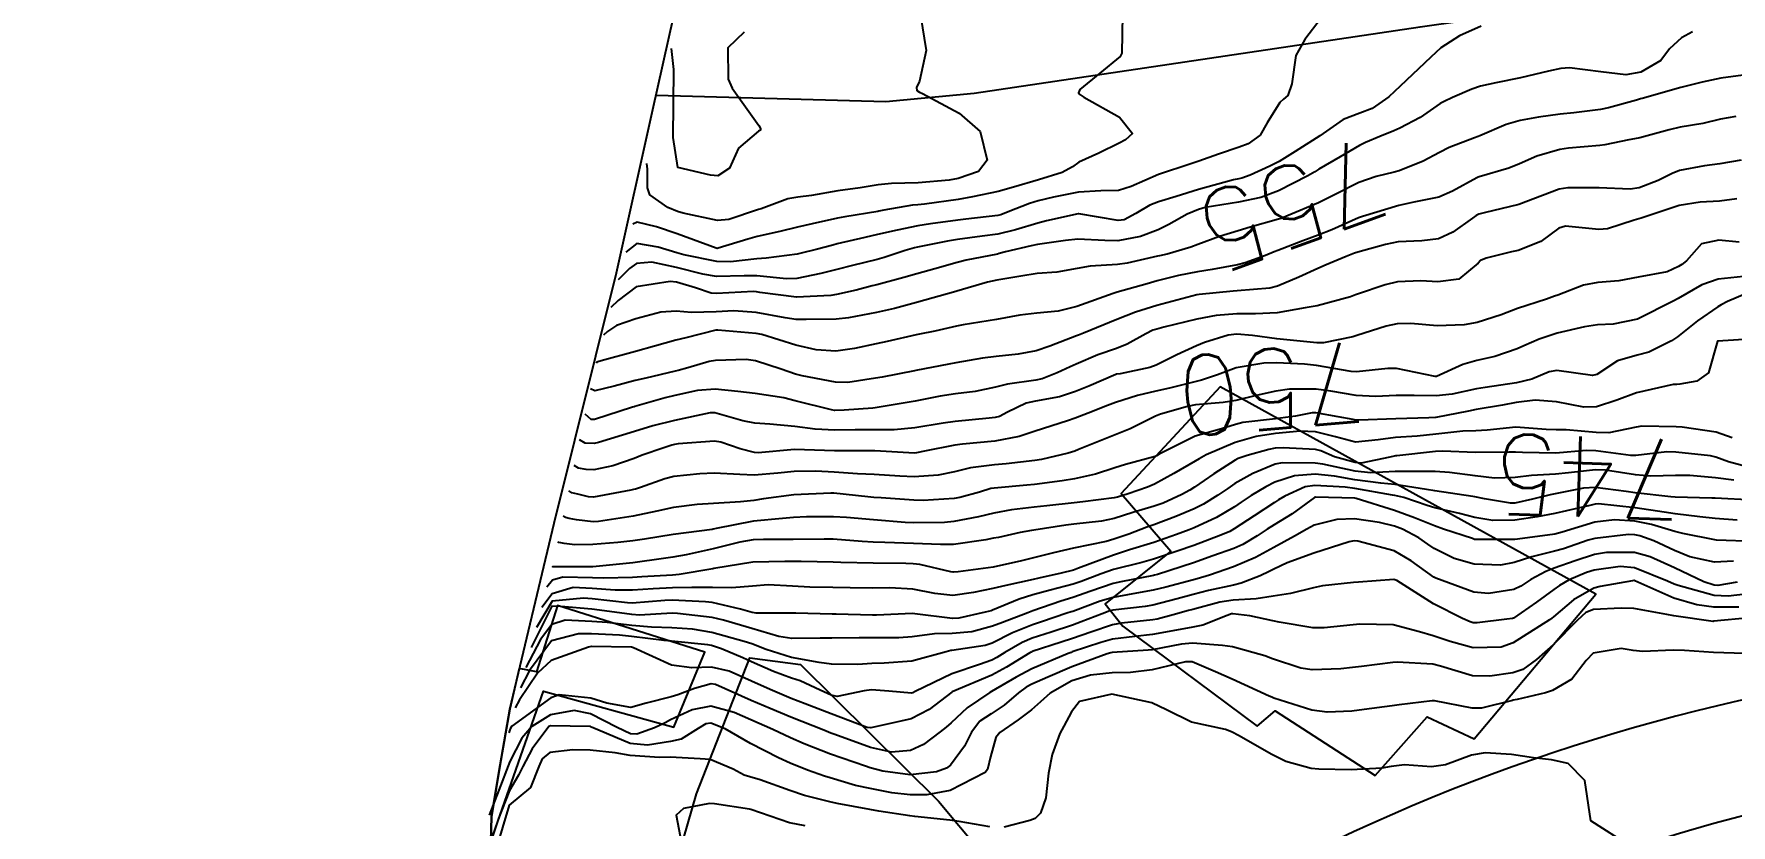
# Model space of a CAD drawing. Header units: metres. Extents: x 318500 to 325275, y 7408834 to 7428799.
# Drawn here: x 323216.5 to 323301.2, y 7419490.6 to 7419530.1 of the extents above; entities that cross this region are included whole.
import ezdxf
from ezdxf.enums import TextEntityAlignment as Align

# ---------------------------------------------------------------- set-up
doc = ezdxf.new("R2010")
doc.units = ezdxf.units.M
doc.header["$MEASUREMENT"] = 0
for name, color, linetype in [('Area', 45, 'Continuous'), ('Cotas', 45, 'Continuous'), ('Curvas de Nivel 1m', 11, 'Continuous'), ('Curvas de Nivel 5m', 15, 'Continuous'), ('Edificações', 30, 'Continuous'), ('Vias Primárias', 230, 'Continuous')]:
    doc.layers.add(name, color=color, linetype=linetype)
doc.styles.add('Style-STANDARD', font='STANDARD.shx')

msp = doc.modelspace()

# ---------------------------------------------------------------- linework, layer by layer
at = {"layer": 'Area'}
msp.add_lwpolyline([(323239.27, 7419489.734), (323239.297, 7419490.96), (323239.665, 7419493.183), (323240.208, 7419496.346), (323242.422, 7419505.631), (323245.536, 7419518.117), (323247.356, 7419526.281), (323248.386, 7419530.887), (323250.212, 7419538.23), (323251.931, 7419547.099), (323252.704, 7419549.263), (323254.433, 7419556.865), (323255.932, 7419564.857), (323257.844, 7419573.377), (323261.466, 7419588.397), (323265.657, 7419603.705)], dxfattribs=at)
at = {"layer": 'Curvas de Nivel 1m', "flags": 128}
for points, elevation in [([(323270.813, 7419531.004), (323270.769, 7419529.099), (323270.688, 7419528.93), (323269.668, 7419528.098), (323268.672, 7419527.281), (323268.601, 7419527.121), (323268.669, 7419527.024), (323268.88, 7419526.903), (323270.652, 7419525.901), (323271.298, 7419525.083), (323270.958, 7419524.764), (323270.633, 7419524.592), (323269.625, 7419524.105), (323268.618, 7419523.648), (323268.313, 7419523.426), (323267.789, 7419523.132), (323266.606, 7419522.764), (323265.359, 7419522.406), (323264.6, 7419522.192), (323263.323, 7419521.915), (323262.596, 7419521.788), (323260.921, 7419521.553), (323260.593, 7419521.526), (323260.325, 7419521.501), (323258.886, 7419521.247), (323258.637, 7419521.202), (323258.589, 7419521.192), (323256.941, 7419520.918), (323256.584, 7419520.851), (323255.305, 7419520.574), (323254.576, 7419520.399), (323253.699, 7419520.193), (323252.569, 7419519.944), (323252.093, 7419519.812), (323250.62, 7419519.359), (323250.571, 7419519.348), (323250.515, 7419519.361), (323248.57, 7419520.071), (323247.545, 7419520.43), (323246.579, 7419520.654), (323246.36, 7419520.55)], 759), ([(323299.268, 7419530.158), (323298.707, 7419529.861), (323298.114, 7419529.313), (323297.68, 7419528.735), (323296.684, 7419528.152), (323295.939, 7419528.018), (323294.684, 7419528.162), (323293.127, 7419528.354), (323292.685, 7419528.331), (323292.073, 7419528.198), (323290.68, 7419527.87), (323289.439, 7419527.61), (323288.676, 7419527.439), (323288.25, 7419527.288), (323287.279, 7419526.874), (323286.857, 7419526.688), (323286.665, 7419526.576), (323285.661, 7419525.889), (323284.647, 7419525.344), (323284.346, 7419525.213), (323283.656, 7419524.925), (323282.936, 7419524.635), (323282.633, 7419524.484), (323281.665, 7419523.909), (323280.615, 7419523.297), (323280.406, 7419523.17), (323280.059, 7419522.968), (323278.602, 7419522.22), (323277.708, 7419521.89), (323276.596, 7419521.653), (323274.94, 7419521.381), (323274.593, 7419521.292), (323274.036, 7419521.048), (323273.113, 7419520.531), (323272.578, 7419520.277), (323271.712, 7419519.939), (323270.57, 7419519.727), (323269.926, 7419519.743), (323268.57, 7419519.801), (323267.956, 7419519.743), (323266.566, 7419519.539), (323266.246, 7419519.472), (323264.956, 7419519.166), (323264.643, 7419519.085), (323264.558, 7419519.065), (323262.992, 7419518.755), (323262.552, 7419518.642), (323261.44, 7419518.323), (323260.543, 7419518.081), (323259.88, 7419517.896), (323258.534, 7419517.528), (323258.313, 7419517.474), (323257.512, 7419517.265), (323256.528, 7419517.046), (323256.241, 7419516.998), (323254.526, 7419516.916), (323252.706, 7419517.151), (323252.529, 7419517.184), (323252.387, 7419517.19), (323250.527, 7419517.09), (323250.273, 7419517.109), (323249.488, 7419517.376), (323248.534, 7419517.662), (323248.229, 7419517.699), (323246.53, 7419517.434), (323245.633, 7419516.749), (323245.26, 7419516.39)], 756), ([(323288.714, 7419530.44), (323287.626, 7419529.951), (323286.697, 7419529.363), (323286.443, 7419529.134), (323286.2, 7419528.887), (323284.675, 7419527.454), (323284.104, 7419526.918), (323283.263, 7419526.329), (323282.657, 7419526.1), (323281.815, 7419525.786), (323280.663, 7419524.96), (323279.426, 7419524.18), (323278.621, 7419523.692), (323278.162, 7419523.452), (323277.174, 7419523.004), (323276.767, 7419522.85), (323276.608, 7419522.813), (323276.355, 7419522.761), (323274.602, 7419522.29), (323273.481, 7419521.939), (323272.596, 7419521.674), (323272.171, 7419521.497), (323271.473, 7419521.081), (323270.896, 7419520.776), (323270.585, 7419520.741), (323268.633, 7419521.076), (323268.589, 7419521.077), (323267.009, 7419520.718), (323266.582, 7419520.609), (323265.467, 7419520.271), (323264.573, 7419520.062), (323263.805, 7419519.948), (323262.569, 7419519.791), (323262.063, 7419519.712), (323260.563, 7419519.405), (323260.422, 7419519.371), (323259.96, 7419519.236), (323258.906, 7419518.896), (323258.553, 7419518.797), (323257.33, 7419518.487), (323256.545, 7419518.286), (323255.742, 7419518.092), (323254.538, 7419517.84), (323254.025, 7419517.827), (323252.54, 7419517.973), (323251.911, 7419517.968), (323250.539, 7419517.947), (323249.856, 7419518.054), (323248.545, 7419518.397), (323247.299, 7419518.652), (323246.548, 7419518.588), (323246.188, 7419518.344), (323245.63, 7419517.78)], 757), ([(323280.718, 7419530.833), (323279.902, 7419529.772), (323279.454, 7419528.979), (323279.255, 7419527.561), (323279.052, 7419526.984), (323278.851, 7419526.803), (323278.665, 7419526.63), (323278.031, 7419525.618), (323277.673, 7419525.005), (323277.073, 7419524.574), (323276.631, 7419524.395), (323275.604, 7419524.047), (323274.62, 7419523.703), (323274.123, 7419523.542), (323272.708, 7419523.069), (323272.61, 7419523.033), (323271.245, 7419522.442), (323270.602, 7419522.24), (323269.719, 7419522.221), (323268.6, 7419522.151), (323267.366, 7419521.907), (323266.596, 7419521.716), (323266.166, 7419521.582), (323265.101, 7419521.165), (323264.729, 7419521.027), (323264.587, 7419520.995), (323262.979, 7419520.799), (323262.583, 7419520.752), (323261.224, 7419520.576), (323260.579, 7419520.471), (323259.552, 7419520.263), (323258.572, 7419520.036), (323257.94, 7419519.889), (323256.564, 7419519.57), (323256.336, 7419519.51), (323255.517, 7419519.296), (323254.765, 7419519.099), (323254.556, 7419519.058), (323253.014, 7419518.864), (323252.552, 7419518.827), (323251.227, 7419518.672), (323250.55, 7419518.685), (323248.91, 7419519.03), (323248.556, 7419519.123), (323247.627, 7419519.399), (323246.563, 7419519.592), (323246, 7419519.16)], 758), ([(323251.909, 7419530.135), (323251.097, 7419529.354), (323251.11, 7419527.789), (323251.316, 7419527.35), (323252.642, 7419525.486), (323252.731, 7419525.329), (323252.724, 7419525.244), (323252.638, 7419525.195), (323251.625, 7419524.345), (323251.191, 7419523.351), (323250.606, 7419522.972), (323250.237, 7419522.996), (323248.61, 7419523.39), (323248.379, 7419524.884), (323248.385, 7419526.57), (323248.399, 7419528.284), (323248.28, 7419529.33)], 761), ([(323301.423, 7419525.924), (323300.656, 7419525.8), (323299.778, 7419525.584), (323298.65, 7419525.392), (323298.107, 7419525.269), (323296.642, 7419524.866), (323296.546, 7419524.846), (323296.092, 7419524.758), (323294.895, 7419524.517), (323294.636, 7419524.488), (323293.078, 7419524.351), (323292.632, 7419524.28), (323291.496, 7419523.948), (323290.621, 7419523.568), (323290.1, 7419523.355), (323288.611, 7419522.921), (323288.569, 7419522.903), (323288.491, 7419522.861), (323287.28, 7419522.196), (323286.6, 7419521.903), (323285.359, 7419521.66), (323284.596, 7419521.494), (323282.786, 7419520.937), (323282.642, 7419520.887), (323282.589, 7419520.869), (323281.259, 7419520.271), (323280.576, 7419520.011), (323279.814, 7419519.728), (323278.564, 7419519.238), (323278.385, 7419519.169), (323277.949, 7419518.996), (323276.936, 7419518.624), (323276.553, 7419518.532), (323275.279, 7419518.299), (323274.547, 7419518.176), (323273.608, 7419517.99), (323272.54, 7419517.718), (323272.033, 7419517.58), (323270.531, 7419517.155), (323270.484, 7419517.138), (323270.339, 7419517.093), (323268.523, 7419516.445), (323267.591, 7419516.205), (323266.52, 7419516.109), (323265.671, 7419516.006), (323264.516, 7419515.799), (323262.85, 7419515.532), (323262.513, 7419515.459), (323261.436, 7419515.216), (323260.671, 7419515.064), (323260.507, 7419515.029), (323259.049, 7419514.697), (323258.5, 7419514.575), (323257.421, 7419514.341), (323256.494, 7419514.216), (323255.513, 7419514.276), (323254.498, 7419514.515), (323252.791, 7419515.042), (323252.507, 7419515.101), (323250.599, 7419515.268), (323250.509, 7419515.261), (323248.999, 7419514.886), (323248.5, 7419514.755), (323247.44, 7419514.456), (323246.492, 7419514.189), (323244.782, 7419513.733), (323244.602, 7419513.677), (323244.55, 7419513.641), (323244.53, 7419513.62)], 754), ([(323301.702, 7419523.755), (323300.629, 7419523.572), (323299.863, 7419523.473), (323298.618, 7419523.227), (323298.252, 7419523.089), (323297.546, 7419522.736), (323296.606, 7419522.375), (323296.157, 7419522.308), (323294.606, 7419522.375), (323293.032, 7419522.37), (323292.605, 7419522.297), (323291.77, 7419521.981), (323290.597, 7419521.531), (323288.856, 7419521.119), (323288.592, 7419521.049), (323288.463, 7419520.989), (323288.279, 7419520.863), (323287.293, 7419520.159), (323286.574, 7419519.824), (323285.749, 7419519.715), (323284.571, 7419519.669), (323283.941, 7419519.548), (323282.563, 7419519.152), (323282.395, 7419519.1), (323281.977, 7419518.939), (323280.98, 7419518.527), (323280.551, 7419518.336), (323279.609, 7419517.909), (323278.537, 7419517.454), (323278.162, 7419517.367), (323276.533, 7419517.23), (323276.332, 7419517.214), (323274.629, 7419517.039), (323274.53, 7419517.026), (323274.515, 7419517.025), (323272.524, 7419516.494), (323271.447, 7419516.155), (323270.517, 7419515.788), (323268.855, 7419515.115), (323268.607, 7419515.02), (323268.508, 7419514.98), (323267.171, 7419514.469), (323266.496, 7419514.236), (323265.592, 7419514.061), (323264.492, 7419513.944), (323263.813, 7419513.857), (323262.486, 7419513.631), (323262.129, 7419513.561), (323260.48, 7419513.245), (323260.413, 7419513.231), (323258.802, 7419512.92), (323258.474, 7419512.864), (323257.089, 7419512.652), (323256.471, 7419512.659), (323254.804, 7419512.976), (323254.476, 7419513.07), (323253.762, 7419513.317), (323252.486, 7419513.736), (323252.019, 7419513.805), (323250.486, 7419513.75), (323250.16, 7419513.69), (323249.106, 7419513.381), (323248.616, 7419513.25), (323248.477, 7419513.218), (323247.011, 7419512.866), (323246.47, 7419512.741), (323245.427, 7419512.464), (323244.462, 7419512.239), (323244.24, 7419512.33)], 753), ([(323301.473, 7419521.821), (323300.605, 7419521.706), (323299.654, 7419521.655), (323298.598, 7419521.483), (323296.693, 7419520.851), (323296.591, 7419520.818), (323296.359, 7419520.753), (323295.027, 7419520.33), (323294.583, 7419520.282), (323292.919, 7419520.463), (323292.583, 7419520.36), (323291.696, 7419519.69), (323290.566, 7419519.244), (323290.233, 7419519.167), (323288.97, 7419518.854), (323288.68, 7419518.736), (323288.556, 7419518.614), (323287.605, 7419517.809), (323286.542, 7419517.681), (323285.705, 7419517.73), (323284.541, 7419517.669), (323283.925, 7419517.53), (323282.532, 7419517.056), (323282.44, 7419517.023), (323282.184, 7419516.935), (323280.525, 7419516.479), (323279.927, 7419516.372), (323278.521, 7419516.132), (323277.449, 7419516.072), (323276.521, 7419516.074), (323275.481, 7419515.987), (323274.518, 7419515.817), (323272.862, 7419515.413), (323272.512, 7419515.318), (323272.327, 7419515.257), (323271.974, 7419515.075), (323271.032, 7419514.555), (323270.499, 7419514.354), (323269.573, 7419514.025), (323268.487, 7419513.563), (323268.184, 7419513.425), (323267.548, 7419513.134), (323266.787, 7419512.833), (323266.474, 7419512.771), (323265.066, 7419512.569), (323264.469, 7419512.424), (323263.447, 7419512.204), (323262.463, 7419512.078), (323261.709, 7419511.963), (323260.457, 7419511.72), (323260.046, 7419511.644), (323258.452, 7419511.381), (323258.336, 7419511.368), (323256.905, 7419511.273), (323256.45, 7419511.25), (323256.422, 7419511.253), (323256.275, 7419511.283), (323254.456, 7419511.742), (323253.892, 7419511.882), (323252.462, 7419512.103), (323251.599, 7419512.207), (323250.464, 7419512.317), (323249.594, 7419512.242), (323248.459, 7419511.996), (323247.975, 7419511.877), (323246.451, 7419511.449), (323246.42, 7419511.44), (323246.342, 7419511.412), (323244.444, 7419510.794), (323244.283, 7419510.807), (323243.97, 7419511.06)], 752), ([(323301.601, 7419519.658), (323300.576, 7419519.759), (323299.707, 7419519.575), (323298.967, 7419518.716), (323298.733, 7419518.543), (323298.557, 7419518.448), (323297.998, 7419518.175), (323296.547, 7419517.912), (323295.579, 7419517.73), (323294.543, 7419517.643), (323293.815, 7419517.513), (323292.533, 7419517.018), (323292.38, 7419516.955), (323291.977, 7419516.808), (323290.525, 7419516.343), (323289.713, 7419516.033), (323288.518, 7419515.64), (323287.858, 7419515.525), (323286.516, 7419515.478), (323285.204, 7419515.587), (323284.517, 7419515.584), (323283.974, 7419515.457), (323282.511, 7419514.992), (323282.307, 7419514.933), (323280.834, 7419514.626), (323280.505, 7419514.626), (323278.684, 7419514.811), (323278.508, 7419514.831), (323277.297, 7419515.002), (323276.511, 7419515.063), (323276.075, 7419515.017), (323274.892, 7419514.647), (323274.502, 7419514.486), (323273.524, 7419514.025), (323272.487, 7419513.513), (323272.163, 7419513.395), (323270.688, 7419513.088), (323270.511, 7419513.058), (323270.479, 7419513.047), (323269.122, 7419512.459), (323268.466, 7419512.197), (323267.657, 7419511.938), (323266.459, 7419511.721), (323266.001, 7419511.611), (323265.07, 7419511.164), (323264.663, 7419510.953), (323264.447, 7419510.9), (323264.146, 7419510.874), (323262.445, 7419510.707), (323261.856, 7419510.621), (323260.442, 7419510.385), (323259.398, 7419510.283), (323258.44, 7419510.279), (323257.454, 7419510.278), (323256.44, 7419510.265), (323255.464, 7419510.319), (323254.441, 7419510.457), (323253.194, 7419510.571), (323252.443, 7419510.613), (323251.847, 7419510.742), (323250.448, 7419511.127), (323250.217, 7419511.133), (323248.444, 7419510.753), (323247.364, 7419510.478), (323246.438, 7419510.21), (323244.648, 7419509.652), (323244.432, 7419509.601), (323243.97, 7419509.619), (323243.7, 7419509.79)], 751), ([(323302.547, 7419517.34), (323301.004, 7419516.693), (323300.701, 7419516.534), (323300.536, 7419516.429), (323299.509, 7419515.727), (323298.513, 7419514.927), (323298.214, 7419514.724), (323297.078, 7419514.165), (323296.499, 7419514.011), (323295.527, 7419513.732), (323294.484, 7419513.046), (323294.269, 7419512.997), (323292.487, 7419513.252), (323292.108, 7419513.183), (323291.246, 7419512.819), (323290.477, 7419512.63), (323288.912, 7419512.407), (323288.472, 7419512.334), (323287.27, 7419512.066), (323286.466, 7419511.976), (323285.368, 7419511.995), (323284.466, 7419511.997), (323283.43, 7419511.956), (323282.466, 7419511.999), (323281.209, 7419512.209), (323280.47, 7419512.311), (323279.136, 7419512.314), (323278.468, 7419512.212), (323277.472, 7419511.993), (323276.461, 7419511.751), (323275.836, 7419511.643), (323274.457, 7419511.531), (323274.044, 7419511.458), (323272.703, 7419511.066), (323272.449, 7419510.963), (323271.188, 7419510.338), (323270.439, 7419510.03), (323268.613, 7419509.298), (323268.431, 7419509.225), (323268.095, 7419509.125), (323266.759, 7419508.811), (323266.424, 7419508.754), (323264.995, 7419508.59), (323264.421, 7419508.538), (323263.222, 7419508.384), (323262.415, 7419508.196), (323261.6, 7419508.024), (323260.411, 7419507.942), (323259.681, 7419507.967), (323258.412, 7419508.048), (323257.581, 7419508.094), (323256.413, 7419508.173), (323255.491, 7419508.216), (323254.414, 7419508.211), (323253.601, 7419508.13), (323252.41, 7419508.02), (323251.698, 7419508.054), (323250.411, 7419508.121), (323249.701, 7419508.081), (323248.408, 7419507.956), (323247.955, 7419507.846), (323246.735, 7419507.407), (323246.484, 7419507.324), (323246.398, 7419507.302), (323246.264, 7419507.278), (323244.392, 7419506.926), (323244.141, 7419506.939), (323243.606, 7419507.076), (323243.317, 7419507.142), (323243.16, 7419507.24)], 749), ([(323302.354, 7419514.831), (323300.51, 7419514.714), (323300.056, 7419513.135), (323299.487, 7419512.71), (323298.639, 7419512.558), (323298.478, 7419512.552), (323298.298, 7419512.542), (323296.474, 7419512.139), (323295.48, 7419511.775), (323294.466, 7419511.426), (323293.837, 7419511.415), (323292.469, 7419511.689), (323291.41, 7419511.762), (323290.462, 7419511.643), (323289.775, 7419511.522), (323288.457, 7419511.298), (323288.085, 7419511.226), (323286.45, 7419510.902), (323286.43, 7419510.901), (323286.096, 7419510.885), (323284.449, 7419510.833), (323282.602, 7419510.775), (323282.448, 7419510.774), (323282.315, 7419510.798), (323281.579, 7419510.943), (323280.453, 7419511.135), (323280.279, 7419511.136), (323279.446, 7419510.975), (323278.448, 7419510.838), (323276.808, 7419510.644), (323276.445, 7419510.55), (323275.755, 7419510.332), (323274.439, 7419509.97), (323272.637, 7419509.067), (323272.507, 7419508.99), (323272.428, 7419508.957), (323270.95, 7419508.557), (323270.419, 7419508.382), (323269.454, 7419508.065), (323268.411, 7419507.839), (323267.798, 7419507.741), (323266.406, 7419507.563), (323266.031, 7419507.528), (323264.403, 7419507.377), (323264.226, 7419507.349), (323263.658, 7419507.181), (323262.69, 7419506.901), (323262.395, 7419506.85), (323260.853, 7419506.763), (323260.393, 7419506.768), (323258.758, 7419506.883), (323258.395, 7419506.911), (323258.083, 7419506.942), (323256.398, 7419507.118), (323256.243, 7419507.128), (323254.396, 7419507.042), (323252.876, 7419506.842), (323252.392, 7419506.765), (323251.741, 7419506.691), (323250.389, 7419506.603), (323249.57, 7419506.555), (323248.385, 7419506.414), (323247.548, 7419506.233), (323246.378, 7419505.975), (323244.647, 7419505.709), (323244.374, 7419505.694), (323243.545, 7419505.785), (323243.182, 7419505.858), (323242.991, 7419505.902), (323242.88, 7419505.97)], 748), ([(323301.242, 7419509.894), (323300.452, 7419510.165), (323298.746, 7419510.427), (323298.456, 7419510.442), (323296.735, 7419510.467), (323296.455, 7419510.427), (323295.081, 7419510.14), (323294.451, 7419510.15), (323292.959, 7419510.286), (323292.452, 7419510.287), (323291.955, 7419510.31), (323290.446, 7419510.414), (323289.015, 7419510.273), (323288.444, 7419510.242), (323287.805, 7419510.221), (323286.442, 7419510.063), (323285.509, 7419509.962), (323284.44, 7419509.907), (323283.564, 7419509.794), (323282.437, 7419509.672), (323281.435, 7419509.941), (323280.442, 7419510.194), (323279.682, 7419510.211), (323278.441, 7419510.105), (323277.481, 7419509.958), (323276.436, 7419509.654), (323274.982, 7419509.032), (323274.628, 7419508.836), (323274.425, 7419508.713), (323273.36, 7419508.112), (323272.408, 7419507.581), (323272.06, 7419507.419), (323271.096, 7419507.083), (323270.562, 7419506.924), (323270.397, 7419506.888), (323268.818, 7419506.689), (323268.393, 7419506.643), (323267.032, 7419506.499), (323266.389, 7419506.425), (323265.259, 7419506.289), (323264.384, 7419506.13), (323263.615, 7419505.948), (323262.378, 7419505.708), (323261.919, 7419505.665), (323260.376, 7419505.65), (323259.947, 7419505.664), (323258.378, 7419505.786), (323257.02, 7419505.911), (323256.38, 7419505.949), (323255.021, 7419505.942), (323254.379, 7419505.903), (323253.83, 7419505.864), (323252.376, 7419505.725), (323250.516, 7419505.358), (323250.37, 7419505.322), (323250.32, 7419505.311), (323248.367, 7419505.059), (323246.939, 7419504.83), (323246.363, 7419504.745), (323245.608, 7419504.666), (323244.361, 7419504.567), (323243.459, 7419504.552), (323242.935, 7419504.603), (323242.757, 7419504.639), (323242.663, 7419504.659), (323242.61, 7419504.69)], 747), ([(323302.425, 7419508.323), (323301.055, 7419508.691), (323300.433, 7419508.913), (323300.157, 7419508.98), (323298.437, 7419509.178), (323297.981, 7419509.183), (323296.434, 7419509.005), (323296.182, 7419509.005), (323294.437, 7419509.245), (323293.959, 7419509.256), (323292.435, 7419509.115), (323290.771, 7419509.161), (323290.433, 7419509.177), (323290.102, 7419509.165), (323288.433, 7419509.157), (323286.785, 7419509.226), (323286.433, 7419509.212), (323284.51, 7419508.988), (323284.431, 7419508.984), (323284.368, 7419508.973), (323284.158, 7419508.913), (323282.726, 7419508.626), (323282.426, 7419508.648), (323281.398, 7419508.945), (323280.711, 7419509.234), (323280.433, 7419509.306), (323278.835, 7419509.385), (323278.434, 7419509.366), (323278.118, 7419509.309), (323277.026, 7419509.004), (323276.588, 7419508.848), (323276.426, 7419508.768), (323275.361, 7419508.081), (323274.406, 7419507.424), (323274.175, 7419507.272), (323273.762, 7419507.05), (323272.832, 7419506.625), (323272.391, 7419506.471), (323271.316, 7419506.151), (323270.382, 7419505.861), (323269.749, 7419505.73), (323268.377, 7419505.572), (323267.979, 7419505.523), (323266.372, 7419505.281), (323266.26, 7419505.263), (323265.696, 7419505.157), (323264.617, 7419504.918), (323264.367, 7419504.87), (323263.987, 7419504.796), (323262.364, 7419504.561), (323261.712, 7419504.558), (323260.364, 7419504.617), (323258.944, 7419504.665), (323258.364, 7419504.683), (323257.811, 7419504.705), (323256.365, 7419504.819), (323255.909, 7419504.831), (323254.365, 7419504.804), (323252.874, 7419504.815), (323252.365, 7419504.796), (323251.703, 7419504.679), (323250.36, 7419504.344), (323249.022, 7419504.046), (323248.355, 7419503.929), (323247.889, 7419503.86), (323246.352, 7419503.653), (323244.362, 7419503.452), (323243.817, 7419503.448), (323242.37, 7419503.449), (323242.35, 7419503.443), (323242.34, 7419503.43)], 746), ([(323302.303, 7419506.77), (323300.403, 7419506.867), (323300.23, 7419506.874), (323298.403, 7419506.928), (323298.184, 7419506.942), (323296.406, 7419507.135), (323295.958, 7419507.203), (323294.409, 7419507.4), (323293.823, 7419507.365), (323292.404, 7419507.097), (323292.159, 7419507.048), (323291.273, 7419506.817), (323290.398, 7419506.621), (323290.182, 7419506.616), (323288.881, 7419506.845), (323288.401, 7419506.935), (323288.301, 7419506.952), (323286.405, 7419507.239), (323285.985, 7419507.308), (323284.41, 7419507.563), (323283.704, 7419507.623), (323282.413, 7419507.792), (323281.385, 7419507.976), (323280.417, 7419508.07), (323279.397, 7419507.993), (323278.41, 7419507.673), (323277.956, 7419507.446), (323277.227, 7419507.002), (323276.734, 7419506.668), (323276.392, 7419506.445), (323275.491, 7419505.916), (323274.375, 7419505.394), (323274.129, 7419505.288), (323273.494, 7419505.053), (323272.366, 7419504.659), (323271.155, 7419504.289), (323270.359, 7419504.032), (323268.614, 7419503.378), (323268.352, 7419503.287), (323267.737, 7419503.129), (323266.621, 7419502.871), (323266.345, 7419502.813), (323264.986, 7419502.517), (323264.338, 7419502.363), (323263.361, 7419502.158), (323262.332, 7419502.019), (323261.438, 7419502.109), (323260.336, 7419502.325), (323259.187, 7419502.392), (323258.337, 7419502.382), (323257.213, 7419502.391), (323256.337, 7419502.408), (323255.197, 7419502.438), (323254.337, 7419502.472), (323253.119, 7419502.541), (323252.337, 7419502.481), (323251.293, 7419502.389), (323250.336, 7419502.415), (323249.298, 7419502.413), (323248.335, 7419502.393), (323247.379, 7419502.355), (323246.333, 7419502.277), (323245.478, 7419502.277), (323244.334, 7419502.356), (323243.377, 7419502.412), (323242.33, 7419502.105), (323241.81, 7419501.42)], 744), ([(323301.492, 7419505.78), (323300.392, 7419505.866), (323299.632, 7419505.948), (323298.394, 7419506.097), (323297.847, 7419506.18), (323296.396, 7419506.387), (323294.577, 7419506.589), (323294.398, 7419506.579), (323294.13, 7419506.507), (323292.393, 7419506.108), (323291.514, 7419505.936), (323290.389, 7419505.772), (323289.303, 7419505.755), (323288.391, 7419505.91), (323287.629, 7419506.102), (323286.393, 7419506.395), (323286.02, 7419506.511), (323284.851, 7419506.903), (323284.402, 7419507.012), (323284.283, 7419507.03), (323282.406, 7419507.353), (323281.922, 7419507.422), (323280.408, 7419507.508), (323279.927, 7419507.447), (323278.902, 7419506.982), (323278.597, 7419506.787), (323278.395, 7419506.655), (323277.385, 7419506), (323276.375, 7419505.335), (323276.17, 7419505.216), (323275.72, 7419505.02), (323274.365, 7419504.512), (323273.536, 7419504.226), (323272.358, 7419503.832), (323271.769, 7419503.663), (323270.352, 7419503.304), (323269.743, 7419503.099), (323268.746, 7419502.712), (323268.342, 7419502.583), (323267.186, 7419502.288), (323266.334, 7419502.055), (323265.648, 7419501.839), (323264.322, 7419501.28), (323264.244, 7419501.249), (323263.951, 7419501.176), (323262.629, 7419500.882), (323262.315, 7419500.866), (323260.442, 7419501.104), (323260.318, 7419501.112), (323258.53, 7419501.035), (323258.317, 7419501.035), (323256.511, 7419501.084), (323256.317, 7419501.089), (323254.495, 7419501.13), (323254.317, 7419501.13), (323252.51, 7419501.135), (323252.318, 7419501.171), (323251.726, 7419501.339), (323250.325, 7419501.662), (323249.992, 7419501.698), (323248.326, 7419501.775), (323247.95, 7419501.769), (323246.323, 7419501.635), (323246.096, 7419501.641), (323244.326, 7419501.845), (323243.891, 7419501.882), (323242.324, 7419501.729), (323241.54, 7419500.42)], 743), ([(323302.38, 7419504.711), (323300.47, 7419504.778), (323300.381, 7419504.792), (323298.78, 7419505.112), (323298.385, 7419505.215), (323297.214, 7419505.563), (323296.39, 7419505.718), (323295.363, 7419505.788), (323294.389, 7419505.67), (323292.763, 7419505.173), (323292.383, 7419505.081), (323290.527, 7419504.828), (323290.4, 7419504.81), (323290.38, 7419504.807), (323288.418, 7419504.811), (323288.379, 7419504.812), (323288.351, 7419504.822), (323288.275, 7419504.852), (323286.838, 7419505.334), (323286.379, 7419505.497), (323285.391, 7419505.9), (323284.39, 7419506.262), (323282.475, 7419506.853), (323282.399, 7419506.866), (323280.435, 7419506.924), (323280.399, 7419506.913), (323279.276, 7419506.087), (323278.378, 7419505.537), (323278.036, 7419505.332), (323277.535, 7419504.998), (323276.81, 7419504.561), (323276.363, 7419504.359), (323275.321, 7419503.987), (323274.356, 7419503.65), (323272.556, 7419503.067), (323272.396, 7419503.023), (323272.349, 7419503.01), (323270.728, 7419502.703), (323270.343, 7419502.61), (323269.22, 7419502.224), (323268.332, 7419501.918), (323267.726, 7419501.732), (323266.321, 7419501.241), (323266.252, 7419501.219), (323266.079, 7419501.152), (323264.807, 7419500.671), (323264.31, 7419500.48), (323263.287, 7419500.204), (323262.304, 7419500.119), (323261.421, 7419500.095), (323260.301, 7419499.957), (323259.641, 7419499.895), (323258.3, 7419499.902), (323257.655, 7419499.905), (323256.299, 7419499.879), (323255.712, 7419499.876), (323254.298, 7419499.866), (323253.653, 7419499.963), (323252.305, 7419500.359), (323250.876, 7419500.787), (323250.313, 7419500.909), (323248.581, 7419501.121), (323248.316, 7419501.125), (323246.685, 7419501.036), (323246.315, 7419501.057), (323244.445, 7419501.312), (323244.318, 7419501.326), (323242.76, 7419501.463), (323242.32, 7419501.485), (323241.28, 7419499.42)], 742), ([(323301.312, 7419503.734), (323300.365, 7419503.679), (323299.139, 7419503.938), (323298.373, 7419504.268), (323297.327, 7419504.736), (323296.635, 7419504.999), (323296.383, 7419505.049), (323296.076, 7419505.06), (323294.381, 7419504.855), (323294.051, 7419504.775), (323292.819, 7419504.348), (323292.371, 7419504.223), (323291.24, 7419503.944), (323290.362, 7419503.658), (323289.676, 7419503.521), (323288.361, 7419503.573), (323287.369, 7419503.869), (323286.365, 7419504.366), (323286.053, 7419504.571), (323285.597, 7419504.892), (323284.792, 7419505.32), (323284.379, 7419505.477), (323283.631, 7419505.667), (323282.384, 7419505.834), (323281.512, 7419505.814), (323280.378, 7419505.518), (323280.014, 7419505.327), (323279.385, 7419504.975), (323278.364, 7419504.411), (323277.446, 7419503.912), (323276.354, 7419503.437), (323275.146, 7419503.028), (323274.533, 7419502.851), (323274.346, 7419502.803), (323272.966, 7419502.436), (323272.338, 7419502.284), (323271.32, 7419502.095), (323270.332, 7419501.921), (323269.694, 7419501.735), (323268.322, 7419501.222), (323268.249, 7419501.193), (323268.032, 7419501.124), (323266.759, 7419500.698), (323266.311, 7419500.553), (323265.314, 7419500.15), (323264.297, 7419499.631), (323263.956, 7419499.514), (323262.291, 7419499.271), (323262.23, 7419499.262), (323262.004, 7419499.204), (323260.285, 7419498.728), (323258.9, 7419498.628), (323258.284, 7419498.622), (323257.588, 7419498.566), (323256.283, 7419498.582), (323255.668, 7419498.673), (323254.286, 7419498.926), (323253.021, 7419499.323), (323252.294, 7419499.598), (323251.908, 7419499.724), (323250.302, 7419500.173), (323249.339, 7419500.34), (323248.305, 7419500.399), (323247.281, 7419500.425), (323246.307, 7419500.512), (323245.077, 7419500.66), (323244.309, 7419500.72), (323242.984, 7419500.786), (323242.306, 7419500.57), (323241.747, 7419499.823), (323241.01, 7419498.42)], 741), ([(323302.342, 7419502.128), (323301.043, 7419501.98), (323300.34, 7419502.014), (323298.552, 7419502.511), (323298.348, 7419502.581), (323298.019, 7419502.725), (323296.36, 7419503.395), (323295.655, 7419503.462), (323294.358, 7419503.28), (323293.965, 7419503.167), (323293.098, 7419502.789), (323292.626, 7419502.516), (323292.343, 7419502.311), (323291.469, 7419501.677), (323290.321, 7419500.884), (323290.284, 7419500.867), (323289.988, 7419500.833), (323288.512, 7419500.654), (323288.318, 7419500.651), (323288.162, 7419500.695), (323287.783, 7419500.858), (323286.331, 7419501.605), (323284.499, 7419502.757), (323284.349, 7419502.81), (323282.591, 7419502.683), (323282.346, 7419502.656), (323280.797, 7419502.499), (323280.342, 7419502.398), (323279.201, 7419502.113), (323278.335, 7419501.973), (323277.481, 7419501.85), (323276.331, 7419501.774), (323275.672, 7419501.678), (323274.324, 7419501.321), (323274.103, 7419501.263), (323273.339, 7419501.055), (323272.544, 7419500.84), (323272.316, 7419500.796), (323270.759, 7419500.64), (323270.312, 7419500.549), (323269.223, 7419500.189), (323268.301, 7419499.865), (323267.742, 7419499.685), (323266.291, 7419499.212), (323266.249, 7419499.192), (323266.175, 7419499.151), (323265.017, 7419498.428), (323264.279, 7419498.04), (323262.296, 7419497.2), (323262.278, 7419497.191), (323261.148, 7419496.325), (323260.249, 7419495.862), (323259.746, 7419495.737), (323258.242, 7419495.406), (323258.064, 7419495.431), (323256.252, 7419496.097), (323254.96, 7419496.599), (323254.264, 7419496.877), (323253.21, 7419497.321), (323252.274, 7419497.735), (323251.167, 7419498.235), (323250.281, 7419498.432), (323249.303, 7419498.398), (323248.282, 7419498.54), (323246.39, 7419499.409), (323246.29, 7419499.434), (323246.268, 7419499.433), (323244.29, 7419499.459), (323244.271, 7419499.459), (323244.146, 7419499.442), (323242.283, 7419498.762), (323241.601, 7419498.132), (323240.699, 7419496.81), (323240.48, 7419496.41)], 739), ([(323301.57, 7419501.439), (323300.331, 7419501.425), (323299.481, 7419501.555), (323298.337, 7419501.885), (323296.386, 7419502.749), (323296.35, 7419502.762), (323296.335, 7419502.766), (323296.261, 7419502.751), (323294.652, 7419502.46), (323294.344, 7419502.374), (323293.323, 7419501.798), (323292.322, 7419500.947), (323292.243, 7419500.879), (323292.132, 7419500.803), (323290.308, 7419499.646), (323289.709, 7419499.433), (323288.306, 7419499.408), (323287.159, 7419499.717), (323286.311, 7419500.005), (323285.628, 7419500.205), (323284.316, 7419500.542), (323282.655, 7419500.588), (323282.314, 7419500.551), (323280.871, 7419500.392), (323280.312, 7419500.393), (323278.622, 7419500.679), (323278.316, 7419500.754), (323277.161, 7419501.002), (323276.321, 7419501.099), (323276.241, 7419501.092), (323276.024, 7419501.014), (323274.816, 7419500.529), (323274.311, 7419500.434), (323273.141, 7419500.223), (323272.305, 7419500.063), (323271.418, 7419499.964), (323270.301, 7419499.827), (323269.722, 7419499.675), (323268.291, 7419499.195), (323268.237, 7419499.175), (323268.085, 7419499.123), (323266.282, 7419498.347), (323265.503, 7419497.933), (323264.27, 7419497.215), (323264.187, 7419497.171), (323263.042, 7419496.405), (323262.247, 7419495.658), (323262.006, 7419495.441), (323261.696, 7419495.208), (323260.873, 7419494.578), (323260.226, 7419494.276), (323259.273, 7419494.19), (323258.227, 7419494.417), (323256.448, 7419495.066), (323256.238, 7419495.147), (323255.892, 7419495.285), (323254.249, 7419495.942), (323253.207, 7419496.369), (323252.262, 7419496.775), (323250.973, 7419497.349), (323250.487, 7419497.572), (323250.272, 7419497.598), (323249.43, 7419497.373), (323248.599, 7419497.051), (323248.263, 7419496.951), (323247.015, 7419496.646), (323246.255, 7419496.422), (323245.052, 7419496.635), (323244.262, 7419496.886), (323242.679, 7419497.048), (323242.261, 7419496.899), (323240.321, 7419495.489), (323240.282, 7419495.447), (323240.238, 7419495.356), (323240.197, 7419495.253), (323240.16, 7419495.16)], 738), ([(323302.104, 7419500.891), (323300.321, 7419500.724), (323300.292, 7419500.719), (323298.324, 7419501.004), (323297.978, 7419501.073), (323296.329, 7419501.359), (323295.707, 7419501.379), (323294.328, 7419501.319), (323293.936, 7419501.165), (323293.518, 7419500.782), (323292.307, 7419499.544), (323291.48, 7419498.812), (323290.792, 7419498.323), (323290.29, 7419498.155), (323289.147, 7419497.981), (323288.287, 7419498.008), (323286.68, 7419498.488), (323286.296, 7419498.582), (323284.522, 7419498.681), (323284.296, 7419498.673), (323282.74, 7419498.471), (323282.285, 7419498.417), (323281.705, 7419498.359), (323280.283, 7419498.296), (323279.709, 7419498.393), (323278.289, 7419498.856), (323277.907, 7419498.994), (323276.297, 7419499.455), (323275.805, 7419499.51), (323274.299, 7419499.626), (323273.754, 7419499.592), (323272.294, 7419499.308), (323272.082, 7419499.283), (323270.291, 7419499.173), (323270.226, 7419499.156), (323270.036, 7419499.094), (323268.283, 7419498.444), (323267.083, 7419497.943), (323266.274, 7419497.579), (323265.994, 7419497.431), (323265.616, 7419497.157), (323264.893, 7419496.532), (323264.254, 7419496.113), (323263.69, 7419495.737), (323263.263, 7419495.185), (323262.92, 7419494.499), (323262.215, 7419493.547), (323262.021, 7419493.395), (323261.517, 7419493.21), (323260.208, 7419493.061), (323258.836, 7419493.244), (323258.212, 7419493.416), (323257.981, 7419493.486), (323256.222, 7419494.098), (323254.916, 7419494.613), (323254.234, 7419494.913), (323253.352, 7419495.319), (323252.247, 7419495.811), (323251.417, 7419496.178), (323250.257, 7419496.484), (323249.32, 7419496.308), (323248.246, 7419495.798), (323247.973, 7419495.664), (323247.446, 7419495.398), (323246.557, 7419495.085), (323246.235, 7419495.11), (323245.569, 7419495.42), (323244.25, 7419496.111), (323243.431, 7419496.274), (323242.249, 7419496.061), (323241.31, 7419495.479), (323240.819, 7419494.896), (323240.214, 7419493.727), (323239.664, 7419492.3), (323239.19, 7419491.04)], 737), ([(323301.855, 7419499.124), (323300.305, 7419499.164), (323298.862, 7419499.268), (323298.306, 7419499.282), (323296.787, 7419499.225), (323296.305, 7419499.269), (323295.7, 7419499.363), (323294.304, 7419499.137), (323293.954, 7419498.775), (323293.236, 7419497.835), (323292.277, 7419497.269), (323291.928, 7419497.153), (323290.507, 7419496.826), (323290.315, 7419496.784), (323290.269, 7419496.773), (323288.725, 7419496.383), (323288.263, 7419496.391), (323286.39, 7419496.756), (323286.268, 7419496.76), (323284.619, 7419496.55), (323284.264, 7419496.504), (323282.87, 7419496.315), (323282.26, 7419496.242), (323281.019, 7419496.188), (323280.26, 7419496.294), (323278.364, 7419496.893), (323278.269, 7419496.931), (323278.136, 7419496.991), (323276.278, 7419497.835), (323275.454, 7419498.195), (323274.287, 7419498.704), (323273.948, 7419498.707), (323272.282, 7419498.307), (323271.197, 7419498.165), (323270.281, 7419498.147), (323269.214, 7419498.04), (323268.276, 7419497.746), (323267.194, 7419497.136), (323266.708, 7419496.699), (323266.257, 7419496.298), (323265.598, 7419495.809), (323264.684, 7419495.166), (323264.474, 7419494.93), (323264.222, 7419493.96), (323264.06, 7419493.324), (323263.95, 7419493.174), (323262.201, 7419492.272), (323261.041, 7419492.06), (323260.198, 7419492.055), (323259.281, 7419492.158), (323258.201, 7419492.369), (323257.475, 7419492.533), (323256.206, 7419492.905), (323255.922, 7419492.999), (323255.076, 7419493.297), (323254.215, 7419493.649), (323253.625, 7419493.91), (323252.229, 7419494.625), (323250.975, 7419495.349), (323250.244, 7419495.642), (323249.994, 7419495.613), (323249.617, 7419495.369), (323248.774, 7419494.839), (323248.23, 7419494.717), (323247.093, 7419494.535), (323246.228, 7419494.623), (323244.295, 7419495.439), (323244.24, 7419495.466), (323244.21, 7419495.471), (323242.241, 7419495.504), (323242.17, 7419495.471), (323241.339, 7419494.363), (323240.871, 7419493.483), (323240.642, 7419493.05), (323240.198, 7419492.274), (323239.651, 7419490.874), (323239.118, 7419489.274)], 736), ([(323254.958, 7419490.519), (323254.18, 7419490.657), (323252.246, 7419491.329), (323252.19, 7419491.342), (323250.442, 7419491.606), (323250.193, 7419491.622), (323248.894, 7419491.379), (323248.527, 7419491.043), (323248.84, 7419489.38)], 734)]:
    msp.add_lwpolyline(points, dxfattribs=dict(at, elevation=elevation))
at = {"layer": 'Curvas de Nivel 5m', "flags": 128}
for points, elevation in [([(323260.716, 7419530.979), (323261, 7419529.225), (323260.675, 7419527.69), (323260.523, 7419527.38), (323260.534, 7419527.231), (323260.669, 7419527.143), (323260.821, 7419527.074), (323262.654, 7419526.101), (323263.692, 7419525.184), (323264.045, 7419523.752), (323263.612, 7419523.185), (323262.606, 7419522.834), (323262.153, 7419522.754), (323260.604, 7419522.626), (323259.267, 7419522.58), (323258.603, 7419522.513), (323257.714, 7419522.377), (323256.599, 7419522.219), (323255.284, 7419521.987), (323254.596, 7419521.896), (323254.097, 7419521.813), (323252.764, 7419521.328), (323252.631, 7419521.287), (323252.589, 7419521.277), (323251.149, 7419520.784), (323250.581, 7419520.73), (323248.866, 7419521.106), (323248.587, 7419521.195), (323248.097, 7419521.395), (323247.208, 7419522.016), (323247.084, 7419522.37), (323247.085, 7419522.834), (323247.09, 7419523.309), (323247.06, 7419523.59)], 760), ([(323302.038, 7419528.034), (323300.681, 7419527.844), (323299.743, 7419527.645), (323298.677, 7419527.378), (323296.756, 7419526.833), (323296.671, 7419526.807), (323296.467, 7419526.753), (323295.073, 7419526.364), (323294.663, 7419526.282), (323293.334, 7419526.119), (323292.659, 7419526.048), (323291.569, 7419525.904), (323290.654, 7419525.732), (323289.953, 7419525.538), (323288.642, 7419524.964), (323288.571, 7419524.931), (323288.381, 7419524.863), (323287.121, 7419524.387), (323286.629, 7419524.129), (323285.818, 7419523.696), (323284.615, 7419523.226), (323284.376, 7419523.151), (323283.471, 7419522.927), (323282.607, 7419522.64), (323281.483, 7419522.069), (323280.597, 7419521.628), (323279.079, 7419520.983), (323278.731, 7419520.844), (323278.587, 7419520.799), (323277.18, 7419520.405), (323276.578, 7419520.223), (323275.654, 7419519.944), (323274.567, 7419519.539), (323274.209, 7419519.401), (323273.029, 7419519.063), (323272.647, 7419518.98), (323272.558, 7419518.958), (323271.037, 7419518.601), (323270.552, 7419518.534), (323269.199, 7419518.462), (323268.548, 7419518.34), (323267.522, 7419518.159), (323266.544, 7419518.088), (323265.737, 7419517.963), (323264.539, 7419517.755), (323264.057, 7419517.657), (323262.53, 7419517.214), (323262.48, 7419517.201), (323260.524, 7419516.646), (323259.423, 7419516.339), (323258.519, 7419516.14), (323257.125, 7419515.88), (323256.515, 7419515.81), (323255.004, 7419515.792), (323254.515, 7419515.801), (323253.959, 7419515.872), (323252.518, 7419516.138), (323251.395, 7419516.223), (323250.518, 7419516.179), (323249.287, 7419516.148), (323248.518, 7419516.217), (323247.758, 7419516.157), (323246.514, 7419515.828), (323245.538, 7419515.489), (323245.093, 7419515.2), (323244.89, 7419515.01)], 755), ([(323301.814, 7419517.942), (323300.551, 7419517.802), (323299.724, 7419517.533), (323298.541, 7419516.847), (323298.336, 7419516.723), (323296.521, 7419515.816), (323295.305, 7419515.556), (323294.517, 7419515.523), (323293.87, 7419515.433), (323292.513, 7419515.119), (323291.608, 7419514.814), (323290.845, 7419514.485), (323290.503, 7419514.333), (323289.396, 7419513.947), (323288.493, 7419513.741), (323287.796, 7419513.555), (323286.481, 7419512.95), (323286.418, 7419512.944), (323284.487, 7419513.348), (323284.05, 7419513.351), (323282.484, 7419513.179), (323282.221, 7419513.196), (323280.488, 7419513.495), (323279.898, 7419513.559), (323278.49, 7419513.626), (323277.867, 7419513.619), (323276.486, 7419513.38), (323276.211, 7419513.287), (323275.542, 7419513.024), (323274.743, 7419512.769), (323274.475, 7419512.706), (323273.156, 7419512.373), (323272.467, 7419512.21), (323271.547, 7419511.996), (323270.458, 7419511.646), (323270.059, 7419511.493), (323269.085, 7419511.11), (323268.447, 7419510.861), (323268.052, 7419510.731), (323266.441, 7419510.225), (323265.639, 7419509.957), (323264.436, 7419509.721), (323262.818, 7419509.578), (323262.433, 7419509.526), (323260.925, 7419509.223), (323260.524, 7419509.133), (323260.428, 7419509.128), (323258.441, 7419509.238), (323256.472, 7419509.237), (323256.429, 7419509.235), (323254.43, 7419509.31), (323252.615, 7419509.141), (323252.427, 7419509.148), (323251.718, 7419509.341), (323250.753, 7419509.675), (323250.434, 7419509.721), (323248.626, 7419509.582), (323248.432, 7419509.548), (323248.307, 7419509.516), (323247.911, 7419509.395), (323246.817, 7419509.013), (323246.422, 7419508.862), (323245.362, 7419508.48), (323244.413, 7419508.293), (323244.035, 7419508.307), (323243.644, 7419508.38), (323243.43, 7419508.51)], 750), ([(323301.335, 7419507.767), (323300.418, 7419507.894), (323299.133, 7419507.999), (323298.419, 7419508.013), (323297.178, 7419507.98), (323296.419, 7419508.036), (323294.92, 7419508.268), (323294.423, 7419508.296), (323293.078, 7419508.132), (323292.419, 7419508.068), (323291.23, 7419508.006), (323290.416, 7419507.913), (323289.376, 7419507.88), (323288.417, 7419507.99), (323287.127, 7419508.162), (323286.42, 7419508.199), (323285.112, 7419508.207), (323284.419, 7419508.202), (323283.194, 7419508.147), (323282.419, 7419508.224), (323280.805, 7419508.573), (323280.425, 7419508.628), (323278.779, 7419508.63), (323278.424, 7419508.57), (323277.309, 7419508.109), (323276.409, 7419507.598), (323276.059, 7419507.361), (323275.57, 7419507.022), (323274.851, 7419506.575), (323274.39, 7419506.346), (323273.475, 7419505.962), (323272.377, 7419505.548), (323272.025, 7419505.424), (323271.128, 7419505.082), (323270.565, 7419504.891), (323270.367, 7419504.826), (323269.986, 7419504.716), (323268.363, 7419504.385), (323267.366, 7419504.141), (323266.357, 7419503.896), (323265.76, 7419503.752), (323264.353, 7419503.432), (323262.601, 7419503.196), (323262.373, 7419503.177), (323262.35, 7419503.179), (323262.237, 7419503.202), (323260.69, 7419503.561), (323260.354, 7419503.597), (323259.982, 7419503.605), (323258.354, 7419503.629), (323256.745, 7419503.666), (323256.354, 7419503.677), (323254.757, 7419503.707), (323254.354, 7419503.708), (323253.953, 7419503.715), (323252.354, 7419503.686), (323250.395, 7419503.359), (323250.359, 7419503.35), (323248.663, 7419503.067), (323248.345, 7419503.037), (323246.809, 7419502.94), (323246.342, 7419502.909), (323244.897, 7419502.877), (323244.342, 7419502.891), (323242.869, 7419502.936), (323242.34, 7419502.777), (323242.07, 7419502.43)], 745), ([(323301.492, 7419502.679), (323300.525, 7419502.511), (323300.347, 7419502.522), (323299.831, 7419502.698), (323298.36, 7419503.388), (323297.157, 7419503.949), (323296.371, 7419504.167), (323294.969, 7419504.166), (323294.369, 7419504.057), (323293.399, 7419503.75), (323292.359, 7419503.373), (323291.945, 7419503.218), (323291.195, 7419502.817), (323290.693, 7419502.477), (323290.342, 7419502.316), (323289.075, 7419502.106), (323288.34, 7419502.174), (323286.448, 7419502.879), (323286.379, 7419502.909), (323286.35, 7419502.926), (323285.213, 7419503.752), (323284.363, 7419504.252), (323282.562, 7419504.734), (323282.368, 7419504.742), (323282.123, 7419504.689), (323280.362, 7419504.135), (323279.02, 7419503.643), (323278.353, 7419503.323), (323278.134, 7419503.21), (323277.682, 7419502.997), (323276.729, 7419502.622), (323276.343, 7419502.535), (323275.102, 7419502.266), (323274.335, 7419502.064), (323273.535, 7419501.849), (323272.327, 7419501.537), (323271.931, 7419501.469), (323270.323, 7419501.286), (323270.167, 7419501.248), (323269.783, 7419501.098), (323268.736, 7419500.691), (323268.311, 7419500.54), (323267.25, 7419500.191), (323266.301, 7419499.881), (323265.788, 7419499.665), (323264.923, 7419499.164), (323264.537, 7419498.918), (323264.286, 7419498.789), (323263.666, 7419498.561), (323262.279, 7419498.103), (323260.461, 7419497.227), (323260.342, 7419497.156), (323260.269, 7419497.131), (323259.136, 7419497.241), (323258.27, 7419497.298), (323257.904, 7419497.255), (323256.564, 7419496.977), (323256.266, 7419497.037), (323255.707, 7419497.288), (323254.718, 7419497.747), (323254.276, 7419497.893), (323253.374, 7419498.224), (323252.284, 7419498.707), (323251.852, 7419498.903), (323250.781, 7419499.353), (323250.292, 7419499.516), (323250.106, 7419499.55), (323248.295, 7419499.73), (323247.924, 7419499.765), (323246.298, 7419499.971), (323245.686, 7419500.033), (323244.3, 7419500.096), (323243.645, 7419500.104), (323242.294, 7419499.749), (323241.204, 7419498.261), (323240.75, 7419497.41)], 740), ([(323296.171, 7419489.5), (323294.19, 7419490.77), (323293.894, 7419492.775), (323293.059, 7419493.618), (323292.23, 7419493.807), (323291.325, 7419493.908), (323290.232, 7419494.068), (323288.915, 7419494.162), (323288.232, 7419494.045), (323286.924, 7419493.566), (323286.226, 7419493.467), (323284.885, 7419493.558), (323284.226, 7419493.472), (323283.752, 7419493.387), (323282.224, 7419493.308), (323280.608, 7419493.338), (323280.224, 7419493.376), (323278.961, 7419493.718), (323278.226, 7419494.084), (323276.629, 7419495.006), (323276.243, 7419495.2), (323275.94, 7419495.319), (323274.25, 7419495.685), (323273.007, 7419496.311), (323272.264, 7419496.661), (323270.27, 7419497.09), (323268.661, 7419496.717), (323268.256, 7419496.203), (323267.88, 7419495.491), (323267.674, 7419495.128), (323267.29, 7419494.068), (323267.105, 7419493.137), (323266.97, 7419491.911), (323266.714, 7419491.142), (323266.449, 7419490.883), (323266.185, 7419490.786), (323264.895, 7419490.448)], 735), ([(323264.179, 7419490.46), (323262.642, 7419490.734), (323262.184, 7419490.803), (323260.434, 7419490.978), (323260.187, 7419491.009), (323258.635, 7419491.246), (323258.191, 7419491.326), (323256.554, 7419491.635), (323256.194, 7419491.716), (323254.93, 7419492.031), (323254.2, 7419492.269), (323252.716, 7419492.814), (323252.206, 7419492.959), (323251.921, 7419493.048), (323251.367, 7419493.343), (323250.217, 7419493.821), (323249.727, 7419493.857), (323248.218, 7419493.934), (323247.682, 7419493.932), (323246.219, 7419494.023), (323245.477, 7419494.166), (323244.223, 7419494.296), (323243.363, 7419494.313), (323242.221, 7419494.182), (323241.833, 7419493.857), (323241.67, 7419493.475), (323241.25, 7419492.429), (323240.191, 7419491.545), (323238.806, 7419486.916)], 735)]:
    msp.add_lwpolyline(points, dxfattribs=dict(at, elevation=elevation))
at = {"layer": 'Edificações'}
for points in [[(323270.821, 7419500.485), (323277.522, 7419495.488), (323278.423, 7419496.252), (323283.426, 7419493.023), (323286.024, 7419495.963), (323288.359, 7419494.861), (323294.435, 7419502.079), (323275.688, 7419512.439), (323270.742, 7419507.099), (323273.215, 7419504.231), (323269.944, 7419501.601)], [(323239.27, 7419489.734), (323241.895, 7419497.234), (323248.408, 7419495.441), (323249.952, 7419499.181), (323242.589, 7419501.517), (323241.553, 7419498.199), (323240.69, 7419498.366), (323240.208, 7419496.346), (323239.718, 7419493.49), (323239.364, 7419491.364), (323239.297, 7419490.96), (323239.27, 7419489.734)], [(323249.122, 7419469.024), (323243.732, 7419472.005), (323249.539, 7419492.109), (323252.198, 7419498.895), (323254.727, 7419498.564), (323261.615, 7419491.75), (323263.734, 7419489.208), (323267.175, 7419485.316), (323257.384, 7419476.572), (323249.122, 7419469.024)]]:
    msp.add_lwpolyline(points, close=True, dxfattribs=at)
at = {"layer": 'Vias Primárias'}
for points in [[(323463.151, 7419593.445, 0), (323461.926, 7419601.304, 0.173993)], [(323715.644, 7420145.548, 0), (323709.04, 7420132.939)], [(323831.088, 7420001.787, 0), (323833.844, 7420008.443, 0.220888)], [(323296.572, 7419489.483, -0.082302), (323317.125, 7419492.93, 0.021327), (323332.241, 7419495.09, 0.101494), (323346.043, 7419500.721, 0.061535), (323354.715, 7419508.544, 0.070829), (323363.258, 7419521.053, 0.035491), (323366.951, 7419529.67, 0.076358), (323368.828, 7419543.012, 0.059951), (323365.982, 7419561.277, 0.027357), (323359.704, 7419577.47, 0.080985), (323348.693, 7419598.005, 0.154889), (323337.874, 7419611.103, 0.129871), (323317.802, 7419620.047), (323296.097, 7419623.02), (323286.496, 7419624.391), (323279.959, 7419626.266), (323270.916, 7419629.142)], [(323247.515, 7419526.991), (323258.995, 7419526.673), (323263.399, 7419527.095), (323285.672, 7419530.411), (323301.738, 7419532.71, 0.053066), (323319.012, 7419537.298, 0.054341), (323332.538, 7419544.55, 0.062762), (323342.502, 7419555.787, 0.034926), (323349.372, 7419568.834, -0.593271), (323356.946, 7419569.536, -0.04764), (323358.14, 7419566.638, -0.061496), (323361.499, 7419555.73, -0.088039), (323362.965, 7419540.797, -0.118293), (323360.365, 7419528.338, -0.046026), (323353.214, 7419515.926, -0.087686), (323342.606, 7419505.389, -0.131073), (323331.103, 7419500.657, -0.055714), (323312.124, 7419498.539, 0.088406), (323279.429, 7419488.811)]]:
    msp.add_lwpolyline(points, format="xyb", dxfattribs=at)

# ---------------------------------------------------------------- texts
at = {"layer": 'Cotas', "style": 'Style-STANDARD'}
for s, rotation, p in [('755', 199.9153, (323279.284, 7419521.493, 755)), ('750', 185.08094, (323278.235, 7419512.323, 750)), ('745', 178.1462, (323294.069, 7419507.943, 745))]:
    msp.add_text(s, height=4, rotation=rotation, dxfattribs=at).set_placement(p, align=Align.MIDDLE_CENTER)

doc.saveas('drawing.dxf')
